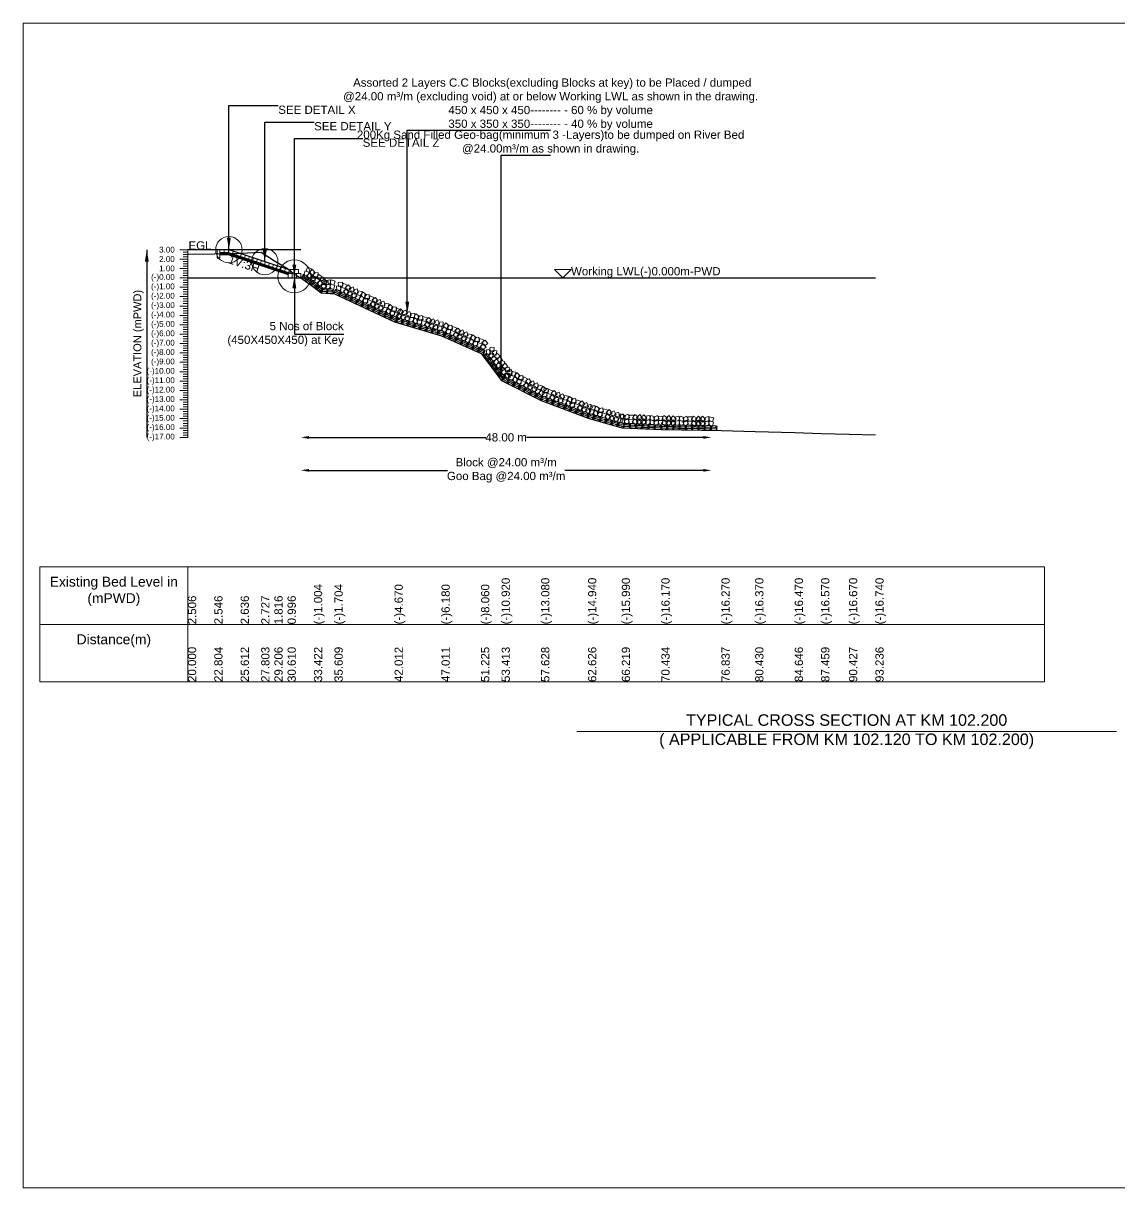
# Model space of a CAD drawing. Header units: inches. Extents: x 89000 to 380017, y -7071 to 0.
# Drawn here: x 250000 to 256658, y -7071 to 0 of the extents above; entities that cross this region are included whole.
import ezdxf

# ---------------------------------------------------------------- set-up
doc = ezdxf.new("R2010")
doc.units = ezdxf.units.IN
doc.header["$LTSCALE"] = 7
doc.header["$MEASUREMENT"] = 0
for name, color, linetype, lineweight in [('Cross section Data Border', 7, 'Continuous', 9), ('Cross Section Labels', 7, 'Continuous', 9), ('Existing_Bed_Level for Xsection', 7, 'Continuous', 25), ('Long Section Labels', 7, 'Continuous', 9)]:
    doc.layers.add(name, color=color, linetype=linetype, lineweight=lineweight)
doc.styles.get("Standard").update_dxf_attribs({"font": 'arial.ttf'})
doc.dimstyles.new('Appron Lebeling Style', dxfattribs={"dimtxt": 50, "dimasz": 50, "dimexe": 0.18, "dimexo": 0.0625, "dimgap": 0.09, "dimtad": 0, "dimtih": 1, "dimtoh": 1, "dimdec": 4, "dimzin": 0, "dimdsep": 46, "dimtxsty": 'Standard', "dimcen": 0.09, "dimse1": 1, "dimse2": 1, "dimadec": 0, "dimazin": 0, "dimtfac": 1, "dimtdec": 4, "dimtofl": 0, "dimtmove": 0, "dimatfit": 3, "dimfxl": 1, "dimtolj": 1, "dimtzin": 0, "dimarcsym": 0})
doc.dimstyles.get("Standard").update_dxf_attribs({"dimtxt": 0.18, "dimasz": 0.18, "dimexe": 0.18, "dimexo": 0.0625, "dimgap": 0.09, "dimtad": 0, "dimtih": 1, "dimtoh": 1, "dimdec": 4, "dimzin": 0, "dimdsep": 46, "dimtxsty": 'Standard', "dimcen": 0.09, "dimadec": 0, "dimazin": 0, "dimtfac": 1, "dimtdec": 4, "dimtofl": 0, "dimtmove": 0, "dimatfit": 3, "dimfxl": 1, "dimtolj": 1, "dimtzin": 0, "dimarcsym": 0})

# ---------------------------------------------------------------- blocks, each defined once
blk = doc.blocks.new('*D19')
at = {"layer": 'Cross Section Labels', "color": 0, "lineweight": -2, "transparency": 16777216}
for p, q in [((251734.5, -2514.8), (252808.6, -2514.8)), ((254129.8, -2514.8), (253055.7, -2514.8))]:
    blk.add_line(p, q, dxfattribs=at)
at = {"layer": 'Cross Section Labels', "color": 0, "transparency": 16777216}
for points in [[(251734.5, -2506.5), (251734.5, -2523.2), (251684.5, -2514.8)], [(254129.8, -2506.5), (254129.8, -2523.2), (254179.8, -2514.8)]]:
    blk.add_solid(points, dxfattribs=at)
at = {"layer": 'Defpoints', "color": 0, "transparency": 16777216}
for p in [(251684.5, -1545.8), (254179.8, -2472.3), (254179.8, -2514.8)]:
    blk.add_point(p, dxfattribs=at)
at = {"layer": 'Cross Section Labels', "color": 0, "transparency": 16777216, "insert": (252932.2, -2514.8), "char_height": 50, "attachment_point": 5}
blk.add_mtext('\\A1;48.00 m', dxfattribs=at)
blk = doc.blocks.new('*D20')
at = {"layer": 'Cross Section Labels', "color": 0, "lineweight": -2, "transparency": 16777216}
for p, q in [((251734.5, -2714.8), (252576.5, -2714.8)), ((254129.8, -2714.8), (253287.8, -2714.8))]:
    blk.add_line(p, q, dxfattribs=at)
at = {"layer": 'Cross Section Labels', "color": 0, "transparency": 16777216}
for points in [[(251734.5, -2706.5), (251734.5, -2723.2), (251684.5, -2714.8)], [(254129.8, -2706.5), (254129.8, -2723.2), (254179.8, -2714.8)]]:
    blk.add_solid(points, dxfattribs=at)
at = {"layer": 'Defpoints', "color": 0, "transparency": 16777216}
for p in [(251684.5, -1545.8), (254179.8, -2472.3), (254179.8, -2714.8)]:
    blk.add_point(p, dxfattribs=at)
at = {"layer": 'Cross Section Labels', "color": 0, "transparency": 16777216, "insert": (252932.2, -2714.8), "char_height": 50, "attachment_point": 5}
blk.add_mtext('\\A1;Block @24.00 m³/m ^JGoo Bag @24.00 m³/m ', dxfattribs=at)

msp = doc.modelspace()

# ---------------------------------------------------------------- linework, layer by layer
at = {"layer": 'Cross section Data Border'}
msp.add_lwpolyline([(250100, -3300), (256202.02488, -3300), (256202.02488, -4000), (250100, -4000)], close=True, dxfattribs=at)
for points in [[(251000, -3300), (251000, -4000)], [(250100, -3650), (256202.02488, -3650)]]:
    msp.add_lwpolyline(points, dxfattribs=at)
at = {"layer": 'Cross Section Labels'}
for points in [[(250000, 0), (260000, 0), (260000, -7071), (250000, -7071)], [(253276.10092, -1545.82), (253326.10092, -1495.82), (253226.10092, -1495.82)]]:
    msp.add_lwpolyline(points, close=True, dxfattribs=at)
msp.add_lwpolyline([(253362, -4300), (255000, -4300), (256638, -4300)], dxfattribs=at)
for centre, radius in [((251248.45092, -1374.82), 80), ((251466.47592, -1447.495), 80), ((251646.02592, -1537.27), 100)]:
    msp.add_circle(centre, radius, dxfattribs=at)
at = {"layer": 'Existing_Bed_Level for Xsection'}
for points in [[(251684.50092, -1374.82), (251000, -1374.82)], [(251000, -1402.978), (251159.79998, -1400.698), (251319.91233, -1395.568), (251444.76402, -1390.381), (251524.75133, -1442.308), (251604.79598, -1489.048), (251649.83631, -1525.528), (251684.89041, -1546.048), (251765.02835, -1603.048), (251809.69998, -1636.678), (251889.71229, -1642.948), (252254.67848, -1812.01), (252539.60631, -1898.08), (252779.82465, -2005.24), (252904.56844, -2168.26), (253144.80273, -2291.38), (253429.67478, -2397.4), (253634.50195, -2457.25), (253874.7589, -2467.51), (254239.73698, -2473.21), (254444.51535, -2478.91), (254684.84041, -2484.61), (254845.13801, -2490.31), (255014.32566, -2496.01), (255174.46677, -2500)], [(251620.37592, -1498.795), (251251.08346, -1375.69752), (251248.45092, -1374.82), (251245.67597, -1374.82), (251194.37597, -1374.82)], [(251194.37597, -1391.92), (251245.67597, -1391.92), (251620.37592, -1516.81998)], [(251194.37597, -1397.62), (251244.75099, -1397.62), (251612.40099, -1520.17)], [(251194.37597, -1403.32), (251243.826, -1403.32), (251607.55092, -1524.56164)], [(251000, -1545.82), (255174.46677, -1545.82)]]:
    msp.add_lwpolyline(points, dxfattribs=at)
at = {"layer": 'Long Section Labels'}
for points in [[(251000, -1374.82), (250950, -1374.82)], [(251000, -1389.07), (250970, -1389.07)], [(251000, -1403.32), (250970, -1403.32)], [(251000, -2514.82), (251000, -2457.82), (251000, -2400.82), (251000, -2343.82), (251000, -2286.82), (251000, -2229.82), (251000, -2172.82), (251000, -2115.82), (251000, -2058.82), (251000, -2001.82), (251000, -1944.82), (251000, -1887.82), (251000, -1830.82), (251000, -1773.82), (251000, -1716.82), (251000, -1659.82), (251000, -1602.82), (251000, -1545.82), (251000, -1488.82), (251000, -1431.82), (251000, -1374.82)], [(251000, -1431.82), (250950, -1431.82)], [(251000, -1417.57), (250970, -1417.57)], [(251000, -1446.07), (250970, -1446.07)], [(251000, -1460.32), (250970, -1460.32)], [(251000, -1474.57), (250970, -1474.57)], [(251000, -1488.82), (250950, -1488.82)], [(251000, -1545.82), (250950, -1545.82)], [(251000, -1503.07), (250970, -1503.07)], [(251000, -1517.32), (250970, -1517.32)], [(251000, -1531.57), (250970, -1531.57)], [(251000, -1602.82), (250950, -1602.82)], [(251000, -1560.07), (250970, -1560.07)], [(251000, -1574.32), (250970, -1574.32)], [(251000, -1588.57), (250970, -1588.57)], [(251000, -1617.07), (250970, -1617.07)], [(251000, -1659.82), (250950, -1659.82)], [(251000, -1631.32), (250970, -1631.32)], [(251000, -1645.57), (250970, -1645.57)], [(251000, -1674.07), (250970, -1674.07)], [(251000, -1688.32), (250970, -1688.32)], [(251000, -1716.82), (250950, -1716.82)], [(251000, -1702.57), (250970, -1702.57)], [(251000, -1731.07), (250970, -1731.07)], [(251000, -1745.32), (250970, -1745.32)], [(251000, -1759.57), (250970, -1759.57)], [(251000, -1773.82), (250950, -1773.82)], [(251000, -1830.82), (250950, -1830.82)], [(251000, -1788.07), (250970, -1788.07)], [(251000, -1802.32), (250970, -1802.32)], [(251000, -1816.57), (250970, -1816.57)], [(251000, -1887.82), (250950, -1887.82)], [(251000, -1845.07), (250970, -1845.07)], [(251000, -1859.32), (250970, -1859.32)], [(251000, -1873.57), (250970, -1873.57)], [(251000, -1902.07), (250970, -1902.07)], [(251000, -1944.82), (250950, -1944.82)], [(251000, -1916.32), (250970, -1916.32)], [(251000, -1930.57), (250970, -1930.57)], [(251000, -1959.07), (250970, -1959.07)], [(251000, -1973.32), (250970, -1973.32)], [(251000, -2001.82), (250950, -2001.82)], [(251000, -1987.57), (250970, -1987.57)], [(251000, -2016.07), (250970, -2016.07)], [(251000, -2030.32), (250970, -2030.32)], [(251000, -2044.57), (250970, -2044.57)], [(251000, -2058.82), (250950, -2058.82)], [(251000, -2115.82), (250950, -2115.82)], [(251000, -2073.07), (250970, -2073.07)], [(251000, -2087.32), (250970, -2087.32)], [(251000, -2101.57), (250970, -2101.57)], [(251000, -2172.82), (250950, -2172.82)], [(251000, -2130.07), (250970, -2130.07)], [(251000, -2144.32), (250970, -2144.32)], [(251000, -2158.57), (250970, -2158.57)], [(251000, -2187.07), (250970, -2187.07)], [(251000, -2229.82), (250950, -2229.82)], [(251000, -2201.32), (250970, -2201.32)], [(251000, -2215.57), (250970, -2215.57)], [(251000, -2244.07), (250970, -2244.07)], [(251000, -2258.32), (250970, -2258.32)], [(251000, -2286.82), (250950, -2286.82)], [(251000, -2272.57), (250970, -2272.57)], [(251000, -2301.07), (250970, -2301.07)], [(251000, -2315.32), (250970, -2315.32)], [(251000, -2329.57), (250970, -2329.57)], [(251000, -2343.82), (250950, -2343.82)], [(251000, -2400.82), (250950, -2400.82)], [(251000, -2358.07), (250970, -2358.07)], [(251000, -2372.32), (250970, -2372.32)], [(251000, -2386.57), (250970, -2386.57)], [(251000, -2457.82), (250950, -2457.82)], [(251000, -2415.07), (250970, -2415.07)], [(251000, -2429.32), (250970, -2429.32)], [(251000, -2443.57), (250970, -2443.57)], [(251000, -2472.07), (250970, -2472.07)], [(251000, -2514.82), (250950, -2514.82)], [(251000, -2486.32), (250970, -2486.32)], [(251000, -2500.57), (250970, -2500.57)]]:
    msp.add_lwpolyline(points, dxfattribs=at)
for points in [[(251194.37597, -1374.82), (251177.27597, -1374.82), (251177.27597, -1400.47), (251194.37597, -1400.47)], [(251194.37597, -1400.47), (251177.27597, -1400.47), (251177.27597, -1426.12), (251194.37597, -1426.12)], [(251220.02597, -1374.82), (251194.37597, -1374.82), (251194.37597, -1391.92), (251220.02597, -1391.92)], [(251245.67597, -1374.82), (251220.02597, -1374.82), (251220.02597, -1391.92), (251245.67597, -1391.92)], [(251275.41719, -1383.80876), (251251.08346, -1375.69752), (251245.67597, -1391.92), (251270.0097, -1400.03124)], [(251299.75092, -1391.92), (251275.41719, -1383.80876), (251270.0097, -1400.03124), (251294.34342, -1408.14248)], [(251324.08464, -1400.03124), (251299.75092, -1391.92), (251294.34342, -1408.14248), (251318.67715, -1416.25373)], [(251348.41837, -1408.14248), (251324.08464, -1400.03124), (251318.67715, -1416.25373), (251343.01088, -1424.36497)], [(251372.7521, -1416.25373), (251348.41837, -1408.14248), (251343.01088, -1424.36497), (251367.3446, -1432.47621)], [(251397.08582, -1424.36497), (251372.7521, -1416.25373), (251367.3446, -1432.47621), (251391.67833, -1440.58745)], [(251421.41955, -1432.47621), (251397.08582, -1424.36497), (251391.67833, -1440.58745), (251416.01206, -1448.6987)], [(251445.75328, -1440.58745), (251421.41955, -1432.47621), (251416.01206, -1448.6987), (251440.34578, -1456.80994)], [(251470.087, -1448.6987), (251445.75328, -1440.58745), (251440.34578, -1456.80994), (251464.67951, -1464.92118)], [(251494.42073, -1456.80994), (251470.087, -1448.6987), (251464.67951, -1464.92118), (251489.01324, -1473.03242)], [(251518.75446, -1464.92118), (251494.42073, -1456.80994), (251489.01324, -1473.03242), (251513.34696, -1481.14366)], [(251543.08818, -1473.03242), (251518.75446, -1464.92118), (251513.34696, -1481.14366), (251537.68069, -1489.25491)], [(251567.42191, -1481.14366), (251543.08818, -1473.03242), (251537.68069, -1489.25491), (251562.01442, -1497.36615)], [(251591.75564, -1489.25491), (251567.42191, -1481.14366), (251562.01442, -1497.36615), (251586.34814, -1505.47739)], [(251750.61613, -1490.63117), (251726.57668, -1481.68537), (251717.63088, -1505.72482), (251741.67033, -1514.67062)], [(251616.08936, -1497.36615), (251591.75564, -1489.25491), (251586.34814, -1505.47739), (251610.68187, -1513.58863)], [(251633.20092, -1520.17), (251607.55092, -1520.17), (251607.55092, -1545.82), (251633.20092, -1545.82)], [(251646.02592, -1494.52), (251620.37592, -1494.52), (251620.37592, -1520.17), (251646.02592, -1520.17)], [(251658.85092, -1520.17), (251633.20092, -1520.17), (251633.20092, -1545.82), (251658.85092, -1545.82)], [(251671.67592, -1494.52), (251646.02592, -1494.52), (251646.02592, -1520.17), (251671.67592, -1520.17)], [(251684.50092, -1520.17), (251658.85092, -1520.17), (251658.85092, -1545.82), (251684.50092, -1545.82)], [(251735.74909, -1511.53317), (251711.70964, -1502.58737), (251702.76384, -1526.62682), (251726.80329, -1535.57262)], [(251758.21422, -1535.66485), (251741.87628, -1515.89128), (251722.10271, -1532.22922), (251738.44065, -1552.0028)], [(251773.08126, -1514.76285), (251756.74332, -1494.98928), (251736.96975, -1511.32722), (251753.30769, -1531.1008)], [(251775.04709, -1537.26698), (251749.51336, -1534.82745), (251747.07384, -1560.36118), (251772.60757, -1562.80071)], [(251789.91413, -1516.36498), (251764.38041, -1513.92545), (251761.94088, -1539.45918), (251787.47461, -1541.89871)], [(251799.84699, -1560.66364), (251778.94499, -1545.7966), (251764.07795, -1566.6986), (251784.97995, -1581.56564)], [(251814.71403, -1539.76164), (251793.81203, -1524.8946), (251778.94499, -1545.7966), (251799.84699, -1560.66364)], [(251835.76426, -1565.86499), (251825.71692, -1542.26471), (251802.11663, -1552.31205), (251812.16397, -1575.91234)], [(251845.03911, -1571.68796), (251828.36644, -1552.1958), (251808.87427, -1568.86847), (251825.54694, -1588.36063)], [(251820.33721, -1586.35716), (251810.28987, -1562.75687), (251786.68958, -1572.80421), (251796.73693, -1596.4045)], [(251843.03524, -1597.25957), (251826.36257, -1577.7674), (251806.8704, -1594.44007), (251823.54308, -1613.93224)], [(251834.9199, -1580.52193), (251809.51976, -1584.09339), (251813.09122, -1609.49353), (251838.49136, -1605.92207)], [(251850.34695, -1560.02977), (251824.9468, -1563.60123), (251828.51827, -1589.00137), (251853.91841, -1585.42991)], [(251860.78947, -1582.90075), (251835.5715, -1587.58865), (251840.25939, -1612.80662), (251865.47736, -1608.11873)], [(251862.79334, -1557.32915), (251837.57536, -1562.01704), (251842.26325, -1587.23501), (251867.48123, -1582.54712)], [(251892.46542, -1592.04702), (251868.2855, -1583.48817), (251859.72665, -1607.66809), (251883.90657, -1616.22694)], [(251894.46929, -1566.47542), (251870.28937, -1557.91656), (251861.73051, -1582.09648), (251885.91043, -1590.65534)], [(251926.85546, -1594.67755), (251901.30744, -1596.96254), (251903.59242, -1622.51056), (251929.14044, -1620.22557)], [(251937.63668, -1571.40337), (251912.08866, -1573.68835), (251914.37364, -1599.23637), (251939.92166, -1596.95139)], [(251955.52583, -1613.12879), (251932.25164, -1602.34757), (251921.47042, -1625.62176), (251944.74461, -1636.40298)], [(251966.30705, -1589.85461), (251943.03286, -1579.07339), (251932.25164, -1602.34757), (251955.52583, -1613.12879)], [(251979.64384, -1633.25003), (251964.86585, -1612.28498), (251943.90079, -1627.06296), (251958.67878, -1648.02802)], [(251990.42506, -1609.97585), (251975.64707, -1589.01079), (251954.68201, -1603.78877), (251969.46, -1624.75383)], [(251992.67653, -1624.48342), (251968.5922, -1633.30769), (251977.41648, -1657.39202), (252001.5008, -1648.56774)], [(252003.45775, -1601.20923), (251979.37342, -1610.0335), (251988.1977, -1634.11783), (252012.28202, -1625.29356)], [(252035.56228, -1636.06167), (252026.71883, -1611.98438), (252002.64154, -1620.82783), (252011.48499, -1644.90512)], [(252057.20479, -1628.78226), (252031.93239, -1624.39727), (252027.5474, -1649.66968), (252052.81981, -1654.05466)], [(252024.78106, -1659.33586), (252015.93761, -1635.25857), (251991.86032, -1644.10202), (252000.70377, -1668.17931)], [(252046.42357, -1652.05645), (252021.15117, -1647.67146), (252016.76618, -1672.94387), (252042.03859, -1677.32885)], [(252072.9336, -1671.65845), (252053.24614, -1655.21684), (252036.80453, -1674.9043), (252056.49199, -1691.34591)], [(252083.71482, -1648.38427), (252064.02736, -1631.94266), (252047.58575, -1651.63011), (252067.27321, -1668.07172)], [(252089.77477, -1670.14609), (252064.22675, -1672.43108), (252066.51173, -1697.9791), (252092.05975, -1695.69411)], [(252100.55599, -1646.87191), (252075.00797, -1649.15689), (252077.29295, -1674.70491), (252102.84097, -1672.41993)], [(252118.44514, -1688.59733), (252095.17095, -1677.81611), (252084.38973, -1701.0903), (252107.66392, -1711.87152)], [(252129.22636, -1665.32315), (252105.95217, -1654.54193), (252095.17095, -1677.81611), (252118.44514, -1688.59733)], [(252142.56315, -1708.71857), (252127.78516, -1687.75352), (252106.8201, -1702.5315), (252121.59809, -1723.49656)], [(252153.34437, -1685.44439), (252138.56638, -1664.47933), (252117.60132, -1679.25731), (252132.37931, -1700.22237)], [(252166.37706, -1676.67777), (252142.29273, -1685.50204), (252151.11701, -1709.58637), (252175.20133, -1700.7621)], [(252198.48159, -1711.53021), (252189.63814, -1687.45292), (252165.56085, -1696.29637), (252174.4043, -1720.37366)], [(252155.59584, -1699.95196), (252131.51151, -1708.77623), (252140.33579, -1732.86056), (252164.42011, -1724.03628)], [(252187.70037, -1734.8044), (252178.85692, -1710.72711), (252154.77963, -1719.57056), (252163.62308, -1743.64785)], [(252209.34288, -1727.52499), (252184.07048, -1723.14), (252179.68549, -1748.41241), (252204.9579, -1752.79739)], [(252220.1241, -1704.2508), (252194.8517, -1699.86581), (252190.46671, -1725.13822), (252215.73912, -1729.5232)], [(252235.85291, -1747.12699), (252216.16545, -1730.68538), (252199.72384, -1750.37284), (252219.4113, -1766.81445)], [(252246.63413, -1723.85281), (252226.94667, -1707.4112), (252210.50506, -1727.09865), (252230.19252, -1743.54026)], [(252252.69408, -1745.61463), (252227.14606, -1747.89962), (252229.43105, -1773.44764), (252254.97907, -1771.16265)], [(252263.4753, -1722.34045), (252237.92728, -1724.62543), (252240.21227, -1750.17345), (252265.76029, -1747.88847)], [(252281.36445, -1764.06587), (252258.09027, -1753.28465), (252247.30905, -1776.55884), (252270.58323, -1787.34006)], [(252292.14567, -1740.79169), (252268.87149, -1730.01047), (252258.09027, -1753.28465), (252281.36445, -1764.06587)], [(252301.08773, -1777.34967), (252283.52062, -1758.65959), (252264.83054, -1776.22669), (252282.39765, -1794.91678)], [(252308.50497, -1752.7955), (252290.93786, -1734.10542), (252272.24778, -1751.67253), (252289.81489, -1770.36261)], [(252312.76499, -1766.84509), (252290.15298, -1778.95373), (252302.26161, -1801.56575), (252324.87363, -1789.45711)], [(252320.18223, -1742.29092), (252297.57021, -1754.39956), (252309.67885, -1777.01158), (252332.29087, -1764.90294)], [(252356.84921, -1772.30635), (252344.72257, -1749.70398), (252322.1202, -1761.83062), (252334.24684, -1784.43299)], [(252377.2597, -1762.06917), (252351.62231, -1761.26489), (252350.81804, -1786.90228), (252376.45543, -1787.70655)], [(252406.25255, -1777.76741), (252384.45748, -1764.24345), (252370.93353, -1786.03852), (252392.7286, -1799.56247)], [(252349.43197, -1796.86052), (252337.30533, -1774.25815), (252314.70297, -1786.38479), (252326.82961, -1808.98716)], [(252369.84247, -1786.62333), (252344.20508, -1785.81906), (252343.40081, -1811.45645), (252369.0382, -1812.26072)], [(252398.83532, -1802.32157), (252377.04025, -1788.79761), (252363.51629, -1810.59268), (252385.31136, -1824.11664)], [(252415.29899, -1798.46673), (252390.32234, -1804.30535), (252396.16095, -1829.282), (252421.1376, -1823.44338)], [(252422.71623, -1773.91256), (252397.73957, -1779.75118), (252403.57819, -1804.72783), (252428.55484, -1798.88922)], [(252446.26984, -1812.72313), (252421.71567, -1805.3059), (252414.29844, -1829.86007), (252438.8526, -1837.2773)], [(252453.68708, -1788.16897), (252429.13291, -1780.75173), (252421.71567, -1805.3059), (252446.26984, -1812.72313)], [(252472.9669, -1829.27032), (252455.39979, -1810.58024), (252436.70971, -1828.14735), (252454.27682, -1846.83743)], [(252480.38414, -1804.71616), (252462.81703, -1786.02607), (252444.12694, -1803.59318), (252461.69405, -1822.28327)], [(252484.64416, -1818.76574), (252462.03214, -1830.87438), (252474.14078, -1853.4864), (252496.7528, -1841.37776)], [(252492.0614, -1794.21158), (252469.44938, -1806.32022), (252481.55802, -1828.93223), (252504.17004, -1816.8236)], [(252521.31114, -1848.78117), (252509.1845, -1826.1788), (252486.58213, -1838.30544), (252498.70877, -1860.90781)], [(252528.72838, -1824.22701), (252516.60174, -1801.62464), (252493.99937, -1813.75128), (252506.12601, -1836.35365)], [(252541.72163, -1838.54399), (252516.08425, -1837.73972), (252515.27997, -1863.3771), (252540.91736, -1864.18137)], [(252549.13887, -1813.98982), (252523.50148, -1813.18555), (252522.69721, -1838.82294), (252548.3346, -1839.62721)], [(252586.43605, -1835.08286), (252566.51716, -1818.9224), (252550.35671, -1838.8413), (252570.2756, -1855.00175)], [(252603.25406, -1833.33156), (252577.74105, -1835.97902), (252580.38851, -1861.49202), (252605.90152, -1858.84456)], [(252575.98634, -1858.50776), (252556.06745, -1842.34731), (252539.907, -1862.2662), (252559.82589, -1878.42665)], [(252592.80435, -1856.75646), (252567.29134, -1859.40392), (252569.9388, -1884.91692), (252595.4518, -1882.26946)], [(252621.73378, -1874.79881), (252598.30888, -1864.3491), (252587.85917, -1887.774), (252611.28407, -1898.22371)], [(252632.18349, -1851.37391), (252608.75859, -1840.92419), (252598.30888, -1864.3491), (252621.73378, -1874.79881)], [(252646.13501, -1894.57562), (252631.06088, -1873.82248), (252610.30774, -1888.89661), (252625.38187, -1909.64975)], [(252656.58473, -1871.15072), (252641.51059, -1850.39757), (252620.75745, -1865.47171), (252635.83158, -1886.22485)], [(252659.04193, -1885.62486), (252635.08531, -1894.79017), (252644.25062, -1918.74679), (252668.20724, -1909.58148)], [(252669.49165, -1862.19996), (252645.53503, -1871.36527), (252654.70033, -1895.32189), (252678.65695, -1886.15658)], [(252691.63803, -1920.01801), (252682.45365, -1896.06869), (252658.50433, -1905.25307), (252667.68871, -1929.20239)], [(252702.08774, -1896.5931), (252692.90336, -1872.64379), (252668.95404, -1881.82817), (252678.13842, -1905.77749)], [(252713.17501, -1912.43207), (252687.8429, -1908.40632), (252683.81715, -1933.73843), (252709.14926, -1937.76418)], [(252723.62472, -1889.00717), (252698.29261, -1884.98142), (252694.26686, -1910.31353), (252719.59897, -1914.33928)], [(252750.41037, -1908.23084), (252730.49148, -1892.07039), (252714.33102, -1911.98928), (252734.24991, -1928.14973)], [(252767.22837, -1906.47954), (252741.71536, -1909.127), (252744.36282, -1934.64001), (252769.87583, -1931.99255)], [(252739.96065, -1931.65574), (252720.04176, -1915.49529), (252703.88131, -1935.41418), (252723.8002, -1951.57464)], [(252756.77866, -1929.90444), (252731.26565, -1932.5519), (252733.91311, -1958.06491), (252759.42612, -1955.41745)], [(252785.70809, -1947.94679), (252762.28319, -1937.49708), (252751.83348, -1960.92198), (252775.25838, -1971.37169)], [(252796.1578, -1924.52189), (252772.7329, -1914.07218), (252762.28319, -1937.49708), (252785.70809, -1947.94679)], [(252810.10933, -1967.72361), (252795.03519, -1946.97046), (252774.28205, -1962.04459), (252789.35618, -1982.79774)], [(252820.55904, -1944.2987), (252805.4849, -1923.54556), (252784.73176, -1938.61969), (252799.80589, -1959.37284)], [(252860.33716, -1969.46256), (252834.91245, -1966.07045), (252831.52034, -1991.49517), (252856.94505, -1994.88728)], [(252839.96679, -1985.05008), (252814.54208, -1981.65797), (252811.14997, -2007.08268), (252836.57468, -2010.47479)], [(252852.17367, -2030.83638), (252855.54553, -2005.40898), (252830.11812, -2002.03711), (252826.74626, -2027.46452)], [(252874.71821, -2034.46016), (252854.38645, -2018.82232), (252838.74861, -2039.15408), (252859.08037, -2054.79192)], [(252872.54404, -2015.24887), (252875.9159, -1989.82146), (252850.48849, -1986.4496), (252847.11663, -2011.87701)], [(252889.06691, -2064.14407), (252879.28752, -2040.4315), (252855.57495, -2050.21089), (252865.35434, -2073.92346)], [(252895.08858, -2018.87264), (252874.75682, -2003.2348), (252859.11898, -2023.56656), (252879.45074, -2039.2044)], [(252909.43727, -2048.55656), (252899.65789, -2024.84399), (252875.94531, -2034.62338), (252885.7247, -2058.33595)], [(252925.04888, -2055.05194), (252901.37042, -2045.19026), (252891.50874, -2068.86873), (252915.18721, -2078.73041)], [(252904.67852, -2070.63946), (252881.00005, -2060.77778), (252871.13837, -2084.45625), (252894.81684, -2094.31792)], [(252921.4749, -2100.30964), (252905.88738, -2079.93928), (252885.51702, -2095.52679), (252901.10453, -2115.89716)], [(252933.4646, -2129.34048), (252930.13537, -2103.90746), (252904.70235, -2107.23669), (252908.03158, -2132.66971)], [(252941.84527, -2084.72213), (252926.25775, -2064.35176), (252905.88738, -2079.93928), (252921.4749, -2100.30964)], [(252953.83497, -2113.75297), (252950.50574, -2088.31994), (252925.07271, -2091.64917), (252928.40194, -2117.0822)], [(252969.70529, -2125.73556), (252961.82684, -2101.32547), (252937.41675, -2109.20392), (252945.2952, -2133.61401)], [(252969.44977, -2112.05513), (252944.02505, -2108.66302), (252940.63294, -2134.08774), (252966.05766, -2137.47985)], [(252991.6203, -2119.32303), (252966.54238, -2113.93597), (252961.15532, -2139.01389), (252986.23324, -2144.40095)], [(252949.0794, -2127.64265), (252923.65469, -2124.25054), (252920.26258, -2149.67525), (252945.68729, -2153.06736)], [(252958.00657, -2148.56235), (252950.12812, -2124.15226), (252925.71803, -2132.03071), (252933.59648, -2156.4408)], [(252979.92158, -2142.14982), (252954.84366, -2136.76276), (252949.4566, -2161.84069), (252974.53452, -2167.22775)], [(253005.63068, -2162.7911), (252986.613, -2145.57918), (252969.40108, -2164.59686), (252988.41876, -2181.80878)], [(253017.32941, -2139.96431), (252998.31172, -2122.75239), (252981.0998, -2141.77007), (253000.11748, -2158.98199)], [(253022.51869, -2161.95002), (252996.89999, -2163.21668), (252998.16665, -2188.83539), (253023.78536, -2187.56872)], [(253034.21742, -2139.12323), (253008.59871, -2140.38989), (253009.86537, -2166.0086), (253035.48408, -2164.74193)], [(253050.43222, -2181.52739), (253027.60543, -2169.82867), (253015.90671, -2192.65546), (253038.7335, -2204.35418)], [(253062.13094, -2158.7006), (253039.30415, -2147.00188), (253027.60543, -2169.82867), (253050.43222, -2181.52739)], [(253073.73054, -2202.59231), (253059.79842, -2181.05587), (253038.26197, -2194.98798), (253052.19409, -2216.52443)], [(253085.42926, -2179.76552), (253071.49714, -2158.22907), (253049.96069, -2172.16119), (253063.89281, -2193.69764)], [(253098.80044, -2171.5244), (253074.38408, -2179.38341), (253082.24309, -2203.79976), (253106.65945, -2195.94075)], [(253129.49283, -2207.62662), (253121.61438, -2183.21653), (253097.20429, -2191.09498), (253105.08274, -2215.50507)], [(253087.10172, -2194.35119), (253062.68536, -2202.2102), (253070.54437, -2226.62655), (253094.96073, -2218.76754)], [(253117.79411, -2230.45341), (253109.91565, -2206.04332), (253085.50556, -2213.92178), (253093.38402, -2238.33187)], [(253139.70912, -2224.04089), (253114.6312, -2218.65383), (253109.24414, -2243.73175), (253134.32206, -2249.11881)], [(253151.40784, -2201.2141), (253126.32992, -2195.82704), (253120.94286, -2220.90496), (253146.02078, -2226.29202)], [(253165.41822, -2244.68216), (253146.40054, -2227.47024), (253129.18861, -2246.48792), (253148.2063, -2263.69984)], [(253177.11694, -2221.85537), (253158.09926, -2204.64345), (253140.88734, -2223.66113), (253159.90502, -2240.87305)], [(253176.48433, -2239.77828), (253151.18996, -2244.03474), (253155.44643, -2269.32911), (253180.74079, -2265.07265)], [(253185.43091, -2215.73912), (253160.13654, -2219.99559), (253164.39301, -2245.28995), (253189.68738, -2241.03349)], [(253206.49741, -2255.95399), (253182.45825, -2247.00741), (253173.51166, -2271.04657), (253197.55082, -2279.99315)], [(253215.44399, -2231.91483), (253191.40483, -2222.96825), (253182.45825, -2247.00741), (253206.49741, -2255.95399)], [(253232.1011, -2274.14721), (253215.74404, -2254.38945), (253195.98628, -2270.74652), (253212.34335, -2290.50427)], [(253241.04769, -2250.10805), (253224.69062, -2230.35029), (253204.93287, -2246.70736), (253221.28993, -2266.46511)], [(253253.36239, -2240.35856), (253230.0337, -2251.02133), (253240.69648, -2274.35002), (253264.02517, -2263.68725)], [(253288.06936, -2272.62029), (253277.38802, -2249.3001), (253254.06783, -2259.98145), (253264.74917, -2283.30164)], [(253309.0832, -2263.68683), (253283.54713, -2261.27201), (253281.1323, -2286.80808), (253306.66838, -2289.2229)], [(253244.41581, -2264.39771), (253221.08712, -2275.06049), (253231.74989, -2298.38918), (253255.07858, -2287.7264)], [(253279.12278, -2296.65945), (253268.44143, -2273.33926), (253245.12124, -2284.02061), (253255.80259, -2307.3408)], [(253300.13662, -2287.72599), (253274.60054, -2285.31117), (253272.18572, -2310.84724), (253297.7218, -2313.26206)], [(253328.08495, -2305.2163), (253307.18343, -2290.34858), (253292.31571, -2311.25009), (253313.21722, -2326.11782)], [(253337.03153, -2281.17714), (253316.13001, -2266.30942), (253301.26229, -2287.21094), (253322.16381, -2302.07866)], [(253344.75844, -2302.40436), (253319.46407, -2306.66083), (253323.72054, -2331.9552), (253349.0149, -2327.69873)], [(253353.70502, -2278.36521), (253328.41065, -2282.62167), (253332.66712, -2307.91604), (253357.96149, -2303.65957)], [(253374.77152, -2318.58008), (253350.73236, -2309.63349), (253341.78577, -2333.67265), (253365.82493, -2342.61924)], [(253383.7181, -2294.54092), (253359.67894, -2285.59434), (253350.73236, -2309.63349), (253374.77152, -2318.58008)], [(253400.37521, -2336.7733), (253384.01815, -2317.01554), (253364.26039, -2333.3726), (253380.61746, -2353.13036)], [(253409.3218, -2312.73414), (253392.96473, -2292.97638), (253373.20698, -2309.33344), (253389.56404, -2329.0912)], [(253412.68992, -2327.0238), (253389.36123, -2337.68657), (253400.024, -2361.01526), (253423.35269, -2350.35249)], [(253421.6365, -2302.98464), (253398.30781, -2313.64742), (253408.97059, -2336.97611), (253432.29928, -2326.31333)], [(253456.34347, -2335.24638), (253445.66213, -2311.92619), (253422.34193, -2322.60754), (253433.02328, -2345.92773)], [(253472.11982, -2323.06686), (253446.47618, -2322.49534), (253445.90466, -2348.13897), (253471.5483, -2348.71049)], [(253501.25397, -2338.50127), (253479.33704, -2325.17571), (253466.01148, -2347.09264), (253487.92841, -2360.4182)], [(253447.39689, -2359.28554), (253436.71554, -2335.96535), (253413.39535, -2346.64669), (253424.0767, -2369.96689)], [(253464.92577, -2347.68734), (253439.28214, -2347.11582), (253438.71062, -2372.75945), (253464.35425, -2373.33097)], [(253494.05993, -2363.12175), (253472.14299, -2349.79619), (253458.81743, -2371.71313), (253480.73436, -2385.03869)], [(253510.48793, -2359.11763), (253485.5653, -2365.18272), (253491.6304, -2390.10534), (253516.55302, -2384.04025)], [(253517.68197, -2334.49714), (253492.75935, -2340.56224), (253498.82444, -2365.48486), (253523.74707, -2359.41977)], [(253541.58691, -2373.09231), (253516.96643, -2365.89827), (253509.77238, -2390.51875), (253534.39287, -2397.71279)], [(253548.78096, -2348.47183), (253524.16047, -2341.27778), (253516.96643, -2365.89827), (253541.58691, -2373.09231)], [(253568.43308, -2389.39648), (253550.69704, -2370.86663), (253532.16718, -2388.60267), (253549.90322, -2407.13252)], [(253575.62712, -2364.776), (253557.89108, -2346.24615), (253539.36123, -2363.98219), (253557.09727, -2382.51204)], [(253580.0145, -2378.78634), (253557.51333, -2391.09973), (253569.82672, -2413.6009), (253592.3279, -2401.28751)], [(253587.20855, -2354.16585), (253564.70737, -2366.47925), (253577.02077, -2388.98042), (253599.52194, -2376.66703)], [(253616.95243, -2408.46769), (253604.62112, -2385.97633), (253582.12976, -2398.30764), (253594.46107, -2420.799)], [(253624.14648, -2383.84721), (253611.81517, -2361.35585), (253589.32381, -2373.68716), (253601.65512, -2396.17852)], [(253637.26916, -2398.04565), (253611.62552, -2397.47413), (253611.05401, -2423.11777), (253636.69764, -2423.68929)], [(253644.4632, -2373.42517), (253618.81957, -2372.85365), (253618.24805, -2398.49728), (253643.89168, -2399.0688)], [(253655.00429, -2407.1186), (253630.53564, -2399.42395), (253622.84099, -2423.8926), (253647.30964, -2431.58725)], [(253656.09866, -2381.49195), (253631.63001, -2373.7973), (253623.93536, -2398.26596), (253648.40401, -2405.96061)], [(253669.99712, -2399.30019), (253647.24951, -2411.15214), (253659.10146, -2433.89975), (253681.84907, -2422.04779)], [(253671.09148, -2373.67354), (253648.34387, -2385.52549), (253660.19583, -2408.2731), (253682.94344, -2396.42115)], [(253704.6308, -2379.80155), (253679.00416, -2378.70718), (253677.90979, -2404.33383), (253703.53644, -2405.4282)], [(253733.50382, -2414.83557), (253711.84944, -2401.08746), (253698.10133, -2422.74184), (253719.75571, -2436.48994)], [(253734.59818, -2389.20892), (253712.94381, -2375.46082), (253699.1957, -2397.11519), (253720.85008, -2410.8633)], [(253742.21027, -2401.7626), (253723.30875, -2419.10202), (253740.64817, -2438.00353), (253759.54968, -2420.66412)], [(253743.30464, -2376.13596), (253724.40312, -2393.47538), (253741.74254, -2412.37689), (253760.64405, -2395.03747)], [(253785.17694, -2421.74406), (253767.82248, -2402.85636), (253748.93478, -2420.21082), (253766.28924, -2439.09852)], [(253786.27131, -2396.11741), (253768.91685, -2377.22971), (253750.02915, -2394.58417), (253767.38361, -2413.47187)], [(253803.50435, -2381.13707), (253778.46879, -2386.71768), (253784.0494, -2411.75324), (253809.08496, -2406.17264)], [(253835.48517, -2389.15253), (253811.01652, -2381.45788), (253803.32187, -2405.92653), (253827.79052, -2413.62118)], [(253850.47799, -2381.33411), (253827.73038, -2393.18607), (253839.58233, -2415.93368), (253862.32994, -2404.08172)], [(253884.01731, -2387.46212), (253858.39067, -2386.36776), (253857.2963, -2411.9944), (253882.92294, -2413.08877)], [(253912.05887, -2395.83395), (253890.04041, -2382.67682), (253876.88328, -2404.69528), (253898.90174, -2417.85241)], [(253920.40839, -2382.53019), (253901.98299, -2400.37471), (253919.82751, -2418.80012), (253938.25291, -2400.9556)], [(253963.90001, -2401.34169), (253946.04082, -2382.9305), (253927.62963, -2400.78969), (253945.48882, -2419.20088)], [(253980.72139, -2385.90053), (253955.846, -2392.15653), (253962.102, -2417.03192), (253986.97739, -2410.77592)], [(254012.90738, -2393.04768), (253988.23948, -2386.01794), (253981.20975, -2410.68584), (254005.87765, -2417.71558)], [(254027.68316, -2384.82644), (254005.26458, -2397.28958), (254017.72772, -2419.70816), (254040.1463, -2407.24502)], [(254061.37602, -2390.04467), (254035.72914, -2389.64413), (254035.32861, -2415.291), (254060.97548, -2415.69154)], [(254091.58698, -2398.63771), (254069.56852, -2385.48058), (254056.41139, -2407.49904), (254078.42985, -2420.65617)], [(254099.9365, -2385.33395), (254081.51109, -2403.17847), (254099.35561, -2421.60387), (254117.78102, -2403.75935)], [(254143.42812, -2404.14545), (254125.56893, -2385.73426), (254107.15774, -2403.59345), (254125.01693, -2422.00464)], [(254160.2495, -2388.70429), (254135.37411, -2394.96029), (254141.63011, -2419.83568), (254166.5055, -2413.57968)], [(254192.43549, -2395.85144), (254167.76759, -2388.8217), (254160.73786, -2413.4896), (254185.40576, -2420.51934)], [(253703.53644, -2405.4282), (253677.90979, -2404.33383), (253676.81543, -2429.96047), (253702.44207, -2431.05484)], [(253802.40998, -2406.76372), (253777.37442, -2412.34433), (253782.95503, -2437.37989), (253807.99059, -2431.79928)], [(253834.3908, -2414.77917), (253809.92215, -2407.08452), (253802.2275, -2431.55317), (253826.69615, -2439.24782)], [(253849.38362, -2406.96076), (253826.63601, -2418.81271), (253838.48797, -2441.56032), (253861.23557, -2429.70837)], [(253882.92294, -2413.08877), (253857.2963, -2411.9944), (253856.20193, -2437.62104), (253881.82857, -2438.71541)], [(253911.65833, -2421.48082), (253889.63988, -2408.3237), (253876.48275, -2430.34215), (253898.5012, -2443.49928)], [(253920.00786, -2408.17706), (253901.58245, -2426.02158), (253919.42697, -2444.44699), (253937.85238, -2426.60247)], [(253963.49947, -2426.98856), (253945.64029, -2408.57737), (253927.2291, -2426.43656), (253945.08828, -2444.84775)], [(253980.32085, -2411.5474), (253955.44546, -2417.8034), (253961.70146, -2442.67879), (253986.57685, -2436.42279)], [(254012.50685, -2418.69455), (253987.83895, -2411.66482), (253980.80921, -2436.33272), (254005.47711, -2443.36245)], [(254027.28262, -2410.47331), (254004.86404, -2422.93645), (254017.32718, -2445.35503), (254039.74576, -2432.89189)], [(254060.97548, -2415.69154), (254035.32861, -2415.291), (254034.92807, -2440.93788), (254060.57494, -2441.33841)], [(254091.18644, -2424.28458), (254069.16798, -2411.12745), (254056.01085, -2433.14591), (254078.02931, -2446.30304)], [(254099.53596, -2410.98082), (254081.11056, -2428.82534), (254098.95508, -2447.25075), (254117.38048, -2429.40623)], [(254143.02758, -2429.79232), (254125.16839, -2411.38113), (254106.7572, -2429.24032), (254124.61639, -2447.65151)], [(254159.84896, -2414.35116), (254134.97357, -2420.60716), (254141.22957, -2445.48255), (254166.10496, -2439.22655)], [(254192.03496, -2421.49831), (254167.36706, -2414.46858), (254160.33732, -2439.13648), (254185.00522, -2446.16621)]]:
    msp.add_lwpolyline(points, close=True, dxfattribs=at)
for centre, major_axis in [((251702.78904, -1552.83326), (15.45819, -10.995)), ((251708.40548, -1544.93695), (15.45819, -10.995)), ((251714.02192, -1537.04064), (15.45819, -10.995)), ((251739.32186, -1566.92695), (15.45819, -10.995)), ((251744.9383, -1559.03064), (15.45819, -10.995)), ((251733.70542, -1574.82326), (15.45819, -10.995)), ((251764.6218, -1596.81327), (15.45819, -10.995)), ((251770.23824, -1588.91696), (15.45819, -10.995)), ((251775.85468, -1581.02065), (15.45819, -10.995)), ((251795.1008, -1619.62287), (15.15509, -11.40916)), ((251800.9288, -1611.88139), (15.15509, -11.40916)), ((251806.75679, -1604.1399), (15.15509, -11.40916)), ((251826.80454, -1623.4388), (18.91162, -1.48197)), ((251827.56155, -1613.77842), (18.91162, -1.48197)), ((251864.62778, -1626.40274), (18.91162, -1.48197)), ((251865.3848, -1616.74236), (18.91162, -1.48197)), ((251906.3824, -1634.65131), (17.21255, -7.97331)), ((251910.45531, -1625.85884), (17.21255, -7.97331)), ((251826.04752, -1633.09919), (18.91162, -1.48197)), ((251863.87077, -1636.06313), (18.91162, -1.48197)), ((251902.3095, -1643.44378), (17.21255, -7.97331)), ((251936.7346, -1659.39041), (17.21255, -7.97331)), ((251940.80751, -1650.59793), (17.21255, -7.97331)), ((251944.88042, -1641.80546), (17.21255, -7.97331)), ((251971.15971, -1675.33703), (17.21255, -7.97331)), ((251975.23262, -1666.54456), (17.21255, -7.97331)), ((251979.30552, -1657.75209), (17.21255, -7.97331)), ((252005.58482, -1691.28365), (17.21255, -7.97331)), ((252009.65773, -1682.49118), (17.21255, -7.97331)), ((252013.73063, -1673.69871), (17.21255, -7.97331)), ((252040.00993, -1707.23027), (17.21255, -7.97331)), ((252044.08284, -1698.4378), (17.21255, -7.97331)), ((252048.15574, -1689.64533), (17.21255, -7.97331)), ((252082.58085, -1705.59195), (17.21255, -7.97331)), ((252074.43504, -1723.17689), (17.21255, -7.97331)), ((252078.50795, -1714.38442), (17.21255, -7.97331)), ((252108.86015, -1739.12352), (17.21255, -7.97331)), ((252112.93306, -1730.33105), (17.21255, -7.97331)), ((252117.00596, -1721.53857), (17.21255, -7.97331)), ((252143.28526, -1755.07014), (17.21255, -7.97331)), ((252147.35816, -1746.27767), (17.21255, -7.97331)), ((252151.43107, -1737.4852), (17.21255, -7.97331)), ((252177.71037, -1771.01676), (17.21255, -7.97331)), ((252181.78327, -1762.22429), (17.21255, -7.97331)), ((252185.85618, -1753.43182), (17.21255, -7.97331)), ((252220.28129, -1769.37844), (17.21255, -7.97331)), ((252212.13548, -1786.96338), (17.21255, -7.97331)), ((252216.20838, -1778.17091), (17.21255, -7.97331)), ((252246.56059, -1802.91), (17.21255, -7.97331)), ((252250.63349, -1794.11753), (17.21255, -7.97331)), ((252254.7064, -1785.32506), (17.21255, -7.97331)), ((252281.68506, -1815.10683), (18.15917, -5.48546)), ((252284.48713, -1805.83081), (18.15917, -5.48546)), ((252287.2892, -1796.55479), (18.15917, -5.48546)), ((252318.0034, -1826.07774), (18.15917, -5.48546)), ((252320.80547, -1816.80172), (18.15917, -5.48546)), ((252323.60754, -1807.52571), (18.15917, -5.48546)), ((252354.32175, -1837.04866), (18.15917, -5.48546)), ((252357.12381, -1827.77264), (18.15917, -5.48546)), ((252359.92588, -1818.49662), (18.15917, -5.48546)), ((252393.44215, -1838.74356), (18.15917, -5.48546)), ((252396.24422, -1829.46754), (18.15917, -5.48546)), ((252432.56256, -1840.43846), (18.15917, -5.48546)), ((252390.64009, -1848.01958), (18.15917, -5.48546)), ((252426.95843, -1858.99049), (18.15917, -5.48546)), ((252429.76049, -1849.71448), (18.15917, -5.48546)), ((252463.27677, -1869.96141), (18.15917, -5.48546)), ((252466.07884, -1860.68539), (18.15917, -5.48546)), ((252468.8809, -1851.40937), (18.15917, -5.48546)), ((252499.59511, -1880.93233), (18.15917, -5.48546)), ((252502.39718, -1871.65631), (18.15917, -5.48546)), ((252505.19924, -1862.38029), (18.15917, -5.48546)), ((252535.91345, -1891.90324), (18.15917, -5.48546)), ((252538.71552, -1882.62723), (18.15917, -5.48546)), ((252541.51758, -1873.35121), (18.15917, -5.48546)), ((252571.36856, -1906.94373), (17.32402, -7.72814)), ((252575.31622, -1898.09432), (17.32402, -7.72814)), ((252579.26389, -1889.24492), (17.32402, -7.72814)), ((252609.96426, -1913.55061), (17.32402, -7.72814)), ((252613.91193, -1904.7012), (17.32402, -7.72814)), ((252606.01659, -1922.40002), (17.32402, -7.72814)), ((252640.66462, -1937.8563), (17.32402, -7.72814)), ((252644.61229, -1929.00689), (17.32402, -7.72814)), ((252648.55996, -1920.15749), (17.32402, -7.72814)), ((252675.31265, -1953.31259), (17.32402, -7.72814)), ((252679.26032, -1944.46318), (17.32402, -7.72814)), ((252683.20799, -1935.61377), (17.32402, -7.72814)), ((252709.96068, -1968.76887), (17.32402, -7.72814)), ((252713.90835, -1959.91946), (17.32402, -7.72814)), ((252717.85602, -1951.07006), (17.32402, -7.72814)), ((252744.60872, -1984.22516), (17.32402, -7.72814)), ((252748.55639, -1975.37575), (17.32402, -7.72814)), ((252752.50406, -1966.52634), (17.32402, -7.72814)), ((252787.15209, -1981.98263), (17.32402, -7.72814)), ((252779.25675, -1999.68144), (17.32402, -7.72814)), ((252783.20442, -1990.83203), (17.32402, -7.72814)), ((252805.03672, -2030.21543), (11.52783, -15.06502)), ((252812.73219, -2024.32681), (11.52783, -15.06502)), ((252820.42766, -2018.43819), (11.52783, -15.06502)), ((252828.09239, -2060.34546), (11.52783, -15.06502)), ((252835.78786, -2054.45684), (11.52783, -15.06502)), ((252843.48333, -2048.56823), (11.52783, -15.06502)), ((252851.14806, -2090.4755), (11.52783, -15.06502)), ((252858.84353, -2084.58688), (11.52783, -15.06502)), ((252866.539, -2078.69826), (11.52783, -15.06502)), ((252874.20372, -2120.60553), (11.52783, -15.06502)), ((252881.89919, -2114.71692), (11.52783, -15.06502)), ((252889.59467, -2108.8283), (11.52783, -15.06502)), ((252897.25939, -2150.73557), (11.52783, -15.06502)), ((252904.95486, -2144.84695), (11.52783, -15.06502)), ((252912.65033, -2138.95834), (11.52783, -15.06502)), ((252924.20325, -2172.87861), (16.88168, -8.65186)), ((252928.62277, -2164.25515), (16.88168, -8.65186)), ((252933.04229, -2155.6317), (16.88168, -8.65186)), ((252957.96661, -2190.18232), (16.88168, -8.65186)), ((252962.38613, -2181.55886), (16.88168, -8.65186)), ((252966.80565, -2172.93541), (16.88168, -8.65186)), ((252996.14949, -2198.86257), (16.88168, -8.65186)), ((253000.56901, -2190.23912), (16.88168, -8.65186)), ((252991.72997, -2207.48603), (16.88168, -8.65186)), ((253025.49333, -2224.78974), (16.88168, -8.65186)), ((253029.91285, -2216.16629), (16.88168, -8.65186)), ((253034.33237, -2207.54283), (16.88168, -8.65186)), ((253059.25669, -2242.09345), (16.88168, -8.65186)), ((253063.67621, -2233.47), (16.88168, -8.65186)), ((253068.09573, -2224.84654), (16.88168, -8.65186)), ((253093.02005, -2259.39716), (16.88168, -8.65186)), ((253097.43957, -2250.77371), (16.88168, -8.65186)), ((253101.85909, -2242.15025), (16.88168, -8.65186)), ((253131.20293, -2268.07742), (16.88168, -8.65186)), ((253135.62245, -2259.45397), (16.88168, -8.65186)), ((253126.78341, -2276.70087), (16.88168, -8.65186)), ((253160.74575, -2292.14381), (17.77829, -6.6165)), ((253164.12557, -2283.06235), (17.77829, -6.6165)), ((253167.50539, -2273.98089), (17.77829, -6.6165)), ((253196.30233, -2305.3768), (17.77829, -6.6165)), ((253199.68216, -2296.29534), (17.77829, -6.6165)), ((253203.06198, -2287.21388), (17.77829, -6.6165)), ((253231.85892, -2318.60979), (17.77829, -6.6165)), ((253235.23874, -2309.52833), (17.77829, -6.6165)), ((253238.61856, -2300.44687), (17.77829, -6.6165)), ((253267.41551, -2331.84278), (17.77829, -6.6165)), ((253270.79533, -2322.76132), (17.77829, -6.6165)), ((253274.17515, -2313.67986), (17.77829, -6.6165)), ((253306.35191, -2335.99431), (17.77829, -6.6165)), ((253309.73173, -2326.91285), (17.77829, -6.6165)), ((253345.28832, -2340.14584), (17.77829, -6.6165)), ((253302.97209, -2345.07577), (17.77829, -6.6165)), ((253338.52868, -2358.30876), (17.77829, -6.6165)), ((253341.9085, -2349.2273), (17.77829, -6.6165)), ((253374.08527, -2371.54176), (17.77829, -6.6165)), ((253377.46509, -2362.4603), (17.77829, -6.6165)), ((253380.84491, -2353.37884), (17.77829, -6.6165)), ((253409.64185, -2384.77475), (17.77829, -6.6165)), ((253413.02167, -2375.69329), (17.77829, -6.6165)), ((253416.40149, -2366.61183), (17.77829, -6.6165)), ((253445.20194, -2396.8894), (18.20822, -5.3204)), ((253447.91969, -2387.58833), (18.20822, -5.3204)), ((253450.63744, -2378.28726), (18.20822, -5.3204)), ((253481.61837, -2407.5302), (18.20822, -5.3204)), ((253484.33612, -2398.22912), (18.20822, -5.3204)), ((253487.05387, -2388.92805), (18.20822, -5.3204)), ((253520.75255, -2408.86992), (18.20822, -5.3204)), ((253523.4703, -2399.56884), (18.20822, -5.3204)), ((253559.88673, -2410.20964), (18.20822, -5.3204)), ((253518.0348, -2418.17099), (18.20822, -5.3204)), ((253554.45123, -2428.81178), (18.20822, -5.3204)), ((253557.16898, -2419.51071), (18.20822, -5.3204)), ((253590.86766, -2439.45257), (18.20822, -5.3204)), ((253593.58541, -2430.1515), (18.20822, -5.3204)), ((253596.30316, -2420.85043), (18.20822, -5.3204)), ((253627.28409, -2450.09336), (18.20822, -5.3204)), ((253630.00184, -2440.79229), (18.20822, -5.3204)), ((253632.71959, -2431.49122), (18.20822, -5.3204)), ((253663.68608, -2453.64687), (18.95233, -0.80935)), ((253664.09951, -2443.96569), (18.95233, -0.80935)), ((253664.51294, -2434.28452), (18.95233, -0.80935)), ((253701.59073, -2455.26556), (18.95233, -0.80935)), ((253702.00416, -2445.58439), (18.95233, -0.80935)), ((253702.41759, -2435.90321), (18.95233, -0.80935)), ((253739.49539, -2456.88425), (18.95233, -0.80935)), ((253739.90882, -2447.20308), (18.95233, -0.80935)), ((253740.32224, -2437.5219), (18.95233, -0.80935)), ((253777.40004, -2458.50294), (18.95233, -0.80935)), ((253777.81347, -2448.82177), (18.95233, -0.80935)), ((253778.2269, -2439.14059), (18.95233, -0.80935)), ((253815.30469, -2460.12164), (18.95233, -0.80935)), ((253815.71812, -2450.44046), (18.95233, -0.80935)), ((253816.13155, -2440.75928), (18.95233, -0.80935)), ((253853.20935, -2461.74033), (18.95233, -0.80935)), ((253853.62277, -2452.05915), (18.95233, -0.80935)), ((253854.0362, -2442.37797), (18.95233, -0.80935)), ((253890.99569, -2462.91799), (18.96729, -0.29622)), ((253891.147, -2453.22917), (18.96729, -0.29622)), ((253891.29832, -2443.54035), (18.96729, -0.29622)), ((253928.93026, -2463.51042), (18.96729, -0.29622)), ((253929.08158, -2453.82161), (18.96729, -0.29622)), ((253929.23289, -2444.13279), (18.96729, -0.29622)), ((253966.86484, -2464.10286), (18.96729, -0.29622)), ((253967.01615, -2454.41404), (18.96729, -0.29622)), ((253967.16747, -2444.72523), (18.96729, -0.29622)), ((254004.79941, -2464.6953), (18.96729, -0.29622)), ((254004.95073, -2455.00648), (18.96729, -0.29622)), ((254005.10204, -2445.31766), (18.96729, -0.29622)), ((254042.73399, -2465.28774), (18.96729, -0.29622)), ((254042.8853, -2455.59892), (18.96729, -0.29622)), ((254043.03662, -2445.9101), (18.96729, -0.29622)), ((254080.66856, -2465.88018), (18.96729, -0.29622)), ((254080.81988, -2456.19136), (18.96729, -0.29622)), ((254080.97119, -2446.50254), (18.96729, -0.29622)), ((254118.60314, -2466.47262), (18.96729, -0.29622)), ((254118.75445, -2456.7838), (18.96729, -0.29622)), ((254118.90576, -2447.09498), (18.96729, -0.29622)), ((254156.53771, -2467.06505), (18.96729, -0.29622)), ((254156.68902, -2457.37624), (18.96729, -0.29622)), ((254156.84034, -2447.68742), (18.96729, -0.29622)), ((254194.47228, -2467.65749), (18.96729, -0.29622)), ((254194.6236, -2457.96867), (18.96729, -0.29622)), ((254194.77491, -2448.27986), (18.96729, -0.29622))]:
    msp.add_ellipse(centre, major_axis=major_axis, ratio=0.255, dxfattribs=at)

# ---------------------------------------------------------------- texts
at = {"layer": 'Cross section Data Border', "char_height": 60, "width": 800, "attachment_point": 5}
for s, insert in [('Existing Bed Level in (mPWD)', (250550, -3450)), ('Distance(m)', (250550, -3750))]:
    msp.add_mtext(s, dxfattribs=dict(at, insert=insert))
at = {"layer": 'Cross Section Labels'}
for s, insert, char_height, attachment_point in [(' Assorted 2 Layers C.C Blocks(excluding Blocks at key) to be Placed / dumped^J@24.00 m³/m (excluding void) at or below Working LWL as shown in the drawing.^J450 x 450 x 450-------- - 60 % by volume^J350 x 350 x 350-------- - 40 % by volume', (253202.2743, -650), 50, 8), ('SEE DETAIL X', (251548.45092, -500), 50, 1), ('SEE DETAIL Y', (251766.47592, -600), 50, 1), ('200Kg Sand Filled Geo-bag(minimum 3 -Layers)to be dumped on River Bed^J@24.00m³/m as shown in drawing.', (253202.2743, -800), 50, 8), ('SEE DETAIL Z', (252061.45092, -700), 50, 1), ('EGL', (251143.07597, -1374.82), 50, 9), ('Working LWL(-)0.000m-PWD', (253326.10092, -1545.82), 50, 7), ('5 Nos of Block ^J(450X450X450) at Key', (251946.02592, -1887.82), 50, 6), ('TYPICAL CROSS SECTION AT KM 102.200^J( APPLICABLE FROM KM 102.120 TO KM 102.200)', (255000, -4300), 70, 5)]:
    msp.add_mtext(s, dxfattribs=dict(at, insert=insert, char_height=char_height, attachment_point=attachment_point))
at = {"layer": 'Cross Section Labels', "insert": (251348.45093, -1438.19497), "char_height": 50, "attachment_point": 2, "rotation": 341.565051177}
msp.add_mtext('1V:3H', dxfattribs=at)
at = {"layer": 'Long Section Labels', "char_height": 35, "attachment_point": 6}
for s, insert in [('3.00', (250920, -1374.82)), ('2.00', (250920, -1431.82)), ('1.00', (250920, -1488.82)), ('(-)0.00', (250920, -1545.82)), ('(-)1.00', (250920, -1602.82)), ('(-)2.00', (250920, -1659.82)), ('(-)3.00', (250920, -1716.82)), ('(-)4.00', (250920, -1773.82)), ('(-)5.00', (250920, -1830.82)), ('(-)6.00', (250920, -1887.82)), ('(-)7.00', (250920, -1944.82)), ('(-)8.00', (250920, -2001.82)), ('(-)9.00', (250920, -2058.82)), ('(-)10.00', (250920, -2115.82)), ('(-)11.00', (250920, -2172.82)), ('(-)12.00', (250920, -2229.82)), ('(-)13.00', (250920, -2286.82)), ('(-)14.00', (250920, -2343.82)), ('(-)15.00', (250920, -2400.82)), ('(-)16.00', (250920, -2457.82)), ('(-)17.00', (250920, -2514.82))]:
    msp.add_mtext(s, dxfattribs=dict(at, insert=insert))
at = {"layer": 'Long Section Labels', "rotation": 90}
for s, insert, char_height, attachment_point in [('ELEVATION (mPWD)', (250700, -1944.82), 48, 5), ('(-)10.920', (252904.56844, -3650), 50, 1), ('(-)13.080', (253144.80273, -3650), 50, 1), ('(-)14.940', (253429.67478, -3650), 50, 1), ('(-)15.990', (253634.50195, -3650), 50, 1), ('(-)16.170', (253874.7589, -3650), 50, 1), ('(-)16.270', (254239.73698, -3650), 50, 1), ('(-)16.370', (254444.51535, -3650), 50, 1), ('(-)16.470', (254684.84041, -3650), 50, 1), ('(-)16.570', (254845.13801, -3650), 50, 1), ('(-)16.670', (255014.32566, -3650), 50, 1), ('(-)16.740', (255174.46677, -3650), 50, 1), ('(-)1.004', (251765.02835, -3650), 50, 1), ('(-)1.704', (251889.71229, -3650), 50, 1), ('(-)4.670', (252254.67848, -3650), 50, 1), ('(-)6.180', (252539.60631, -3650), 50, 1), ('(-)8.060', (252779.82465, -3650), 50, 1), ('2.506', (251000, -3650), 50, 1), ('2.546', (251159.79998, -3650), 50, 1), ('2.636', (251319.91233, -3650), 50, 1), ('2.727', (251444.76402, -3650), 50, 1), ('1.816', (251524.75133, -3650), 50, 1), ('0.996', (251604.79598, -3650), 50, 1), ('20.000', (251000, -4000), 50, 1), ('22.804', (251159.79998, -4000), 50, 1), ('25.612', (251319.91233, -4000), 50, 1), ('27.803', (251444.76402, -4000), 50, 1), ('29.206', (251524.75133, -4000), 50, 1), ('30.610', (251604.79598, -4000), 50, 1), ('33.422', (251765.02835, -4000), 50, 1), ('35.609', (251889.71229, -4000), 50, 1), ('42.012', (252254.67848, -4000), 50, 1), ('47.011', (252539.60631, -4000), 50, 1), ('51.225', (252779.82465, -4000), 50, 1), ('53.413', (252904.56844, -4000), 50, 1), ('57.628', (253144.80273, -4000), 50, 1), ('62.626', (253429.67478, -4000), 50, 1), ('66.219', (253634.50195, -4000), 50, 1), ('70.434', (253874.7589, -4000), 50, 1), ('76.837', (254239.73698, -4000), 50, 1), ('80.430', (254444.51535, -4000), 50, 1), ('84.646', (254684.84041, -4000), 50, 1), ('87.459', (254845.13801, -4000), 50, 1), ('90.427', (255014.32566, -4000), 50, 1), ('93.236', (255174.46677, -4000), 50, 1)]:
    msp.add_mtext(s, dxfattribs=dict(at, insert=insert, char_height=char_height, attachment_point=attachment_point))

# ---------------------------------------------------------------- dimensions: what is measured, and where the dimension line sits
at = {"layer": 'Cross Section Labels'}
for base, text, picture, middle in [((254179.80641, -2514.82), '48.00 m', '*D19', (252932.15366, -2514.82)), ((254179.80641, -2714.82), 'Block @24.00 m³/m ^JGoo Bag @24.00 m³/m ', '*D20', (252932.15366, -2714.82))]:
    dim = msp.add_linear_dim(base=base, p1=(251684.50092, -1545.82), p2=(254179.80641, -2472.27404), text=text, dimstyle='Appron Lebeling Style', dxfattribs=at)
    dim.commit()
    dim.dimension.update_dxf_attribs({"geometry": picture, "text_midpoint": middle})

# ---------------------------------------------------------------- leaders
at = {"layer": 'Cross Section Labels', "annotation_type": 0, "has_hookline": 1}
for points, hookline_direction, text_width in [([(251248.45092, -1374.82), (251248.45092, -500), (251548.36092, -500)], 0, 466.13233), ([(251466.47592, -1447.495), (251466.47592, -600), (251766.38592, -600)], 0, 466.03001), ([(251646.02592, -1537.27), (251646.02592, -700), (252061.36092, -700)], 0, 460.91405), ([(252331.93292, -1762.50079), (252331.93292, -650), (253202.1843, -650)], 0, 2510.77763), ([(252902.2743, -2149.65423), (252902.2743, -800), (253202.1843, -800)], 0, 2345.7367), ([(251646.02592, -1537.27), (251646.02592, -1887.82), (251946.11592, -1887.82)], 1, 701.90996)]:
    msp.add_leader(points, dimstyle='Standard', override={"dimasz": 72}, dxfattribs=dict(at, hookline_direction=hookline_direction, text_width=text_width))
at = {"layer": 'Long Section Labels'}
msp.add_leader([(250750, -1374.82), (250750, -2514.82)], dimstyle='Standard', override={"dimasz": 72}, dxfattribs=at)

doc.saveas('drawing.dxf')
